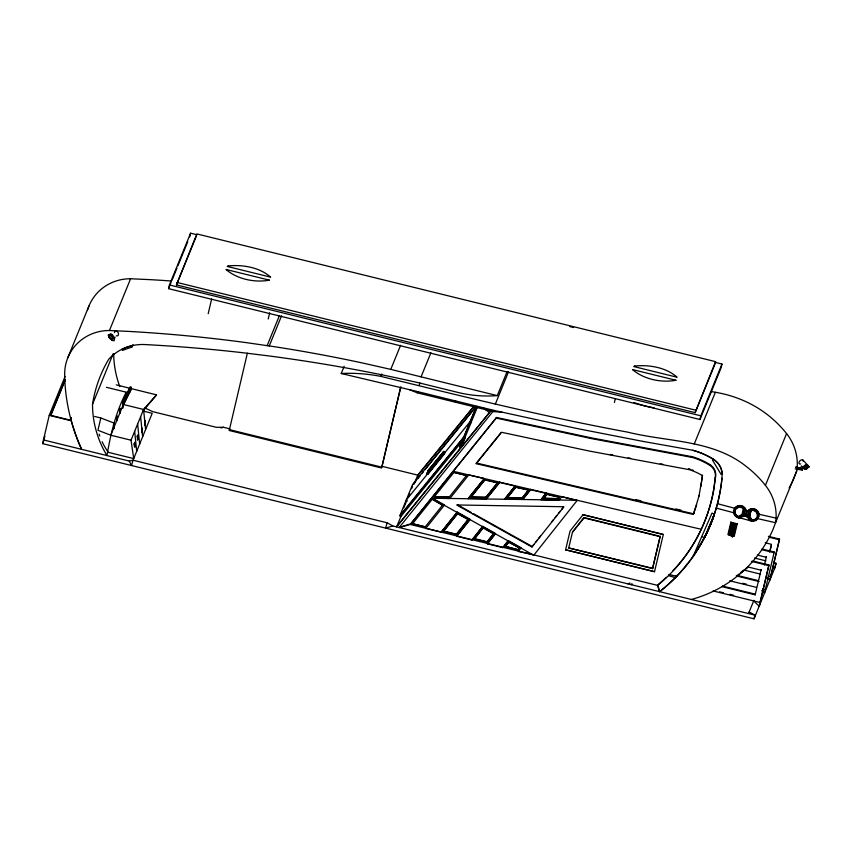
<?xml version="1.0" encoding="UTF-8"?>
<svg xmlns="http://www.w3.org/2000/svg" width="852" height="852" viewBox="0 0 852 852"><rect width="100%" height="100%" fill="white"/><g stroke="black" fill="none" stroke-linecap="round" stroke-linejoin="round"><path stroke-width="1.28" d="M735.084 510.689L735.116 513.362A5.005 4.824 22.2 0 0 737.544 516.28L738.322 516.578L742.007 514.384L743.285 509.059L744.009 509.24L743.285 509.059M757.428 516.376L757.332 513.862A5.005 4.824 22.2 0 0 751.102 510.508L750.122 510.923L751.166 510.348A5.005 4.824 22.2 0 1 757.396 513.703L757.492 516.216L756.225 518.559A5.005 4.824 22.2 0 1 752.763 520.029L751.943 519.933L749.696 516.099L750.91 510.944L750.186 510.763M758.759 516.557L758.77 513.064A6.326 6.092 22.2 0 0 748.141 510.444L747.193 511.732M754.67 617.189L754.872 615.112L749.174 611.938M344.187 366.285L341.237 373.506A159.09 153.317 22.2 0 1 380.865 376.403C462.796 396.414 544.673 416.841 627.658 432.124C667.095 441.975 711.931 439.6 745.468 465.831A109.322 105.36 22.2 0 1 765.426 485.363A50.279 48.457 22.2 0 1 776.087 518.122L775.576 522.691L772.817 529.88A130.143 125.414 22.2 0 1 691.355 599.478M789.122 487.962A130.143 125.414 22.2 0 0 793.968 478.11L796.737 470.922L797.248 466.353A50.279 48.457 22.2 0 0 786.577 433.583A109.322 105.36 22.2 0 0 766.619 414.061C750.612 401.888 731.378 394.412 711.516 391.664M700.94 486.354L702.357 475.565L701.814 475.235A56.594 54.539 22.2 0 0 688.959 469.59L589.296 451.049L501.562 432.283L476.193 463.68L693.315 514.459L693.847 513.16M702.399 476.556L699.002 495.992M642.834 441.379L576.453 428.407L493.83 410.366L399.173 527.526L410.281 524.47L496.237 418.108L591.607 438.631L692.527 457.481A69.683 67.159 22.2 0 1 708.353 464.436L710.792 466.012A12.077 11.64 22.2 0 1 715.435 476.385L713.806 488.686A169.25 163.105 22.2 0 1 663.388 580.414L657.51 585.356L425.734 528.283M439.898 531.765L410.281 524.47L496.503 417.459L591.874 437.981L692.793 456.832A69.683 67.159 22.2 0 1 708.619 463.786L711.058 465.362A12.077 11.64 22.2 0 1 715.701 475.735L714.072 488.036A169.25 163.105 22.2 0 1 673.027 570.638M666.285 577.358A169.25 163.105 22.2 0 1 663.655 579.775L657.51 585.356L659.597 591.661A174.436 168.11 22.2 0 0 692.985 556.676L705.403 535.961L710.408 524.981A174.436 168.11 22.2 0 0 721.953 478.217L722.145 472.828L721.346 469.292A18.627 17.956 22.2 0 0 713.518 459.366A76.233 73.464 22.2 0 0 692.761 450.25L642.834 441.379M106.468 387.319L126.224 392.186C115.861 412.134 110.622 433.764 106.979 455.575A101.665 97.98 22.2 0 1 92.517 404.285A135.212 130.303 22.2 0 1 108.736 359.203A46.455 44.773 22.2 0 1 145.01 344.559A1564.144 1507.38 22.2 0 1 245.493 353.037L270.542 356.147A1564.144 1507.38 22.2 0 1 419.631 382.995L457.737 392.378A121.122 116.724 22.2 0 0 497.291 395.616L507.132 371.536M122.709 408.236L126.224 392.186M744.254 510.636L749.334 511.892L748.29 516.333L751.23 520.987L738.663 517.537L744.392 515.63L744.392 510.316L743.551 515.162L738.535 517.856A6.326 6.092 22.2 0 1 733.913 513.586L733.785 510.412L735.436 507.313A6.326 6.092 22.2 0 1 746.064 509.933L746.341 511.519M773.488 562.725L776.023 563.342L775.16 567.038L754.009 618.808L42.6 443.626L49.235 415.339L65.061 376.467M114.967 336.955L114.072 340.768L112.006 340.406L112.602 337.861M114.04 339.256L114.487 337.381M94.593 416.447L100.813 417.981L97.937 430.281L110.781 435.223L131.027 440.207L133.711 458.6L108.311 452.337A70.322 67.777 22.2 0 1 102.123 441.73M122.464 408.204L123.338 404.487L131.144 388.597L156.544 394.859L143.296 410.696L143.583 409.471L156.544 394.859M125.883 396.201L130.239 387.074L131.432 387.372L130.143 391.952M715.542 362.462L721.985 364.049L721.122 367.745L699.971 419.514L168.558 288.658L169.431 284.962L190.582 233.192L197.025 234.779M134.946 446.704L134.637 442.433L135.149 446.224C134.062 450.08 134.265 439.43 134.584 444.829L134.083 444.776M176.439 284.909L196.844 233.917L715.552 361.642L714.977 364.102L695.147 412.645L176.439 284.909L196.269 236.377M189.719 236.888L190.582 233.192M208.197 313.696L211.658 298.935M247.368 353.186L229.433 429.642L381.877 467.184L400.546 387.596M268.231 318.978L269.669 312.822M144.648 407.874L152.881 411.686L216.397 427.321L223.416 427.267L229.763 428.833L229.103 430.452L381.547 467.993L400.877 386.787M502.084 412.251L493.542 411.601L417.32 392.836L417.608 391.6L341.237 373.506M455.437 402.219L455.724 400.983M444.435 452.849L444.233 453.722L444.744 453.083L443.402 452.039L443.668 451.4L444.701 452.199L444.435 452.849L441.198 456.821M493.542 411.601L493.83 410.366L417.608 391.6M565.6 549.796L570.063 531.03L583.034 514.714L663.314 534.481L654.528 571.692L565.6 549.796L654.528 571.692M652.557 568.614L660.193 536.313L652.557 568.614L568.721 547.964L572.469 532.191L584.089 517.579L658.905 536.004M614.409 402.463L615.272 398.779M631.641 584.77L631.928 583.545M695.147 412.645L715.552 361.642M699.971 419.514L700.834 415.819L721.985 364.049M734.413 535.78L727.917 534.577L730.952 521.925M728.726 534.055L731.325 522.99L733.86 523.618M728.961 534.843L732.038 522.542L728.961 534.843L732.571 536.749L735.851 523.479L732.571 536.749M729.504 534.449L732.613 535.908L729.504 534.449L732.102 523.384L733.668 524.268M730.004 534.449L732.592 523.384M732.113 535.908L734.712 524.843L732.102 523.384M732.369 536.749L735.255 524.459L731.836 522.542M734.275 536.142L737.299 523.49M738.535 517.856L743.21 515.077L744.392 510.316M748.674 511.072L750.133 511.402L748.993 516.227L751.613 520.391L752.859 520.508A5.666 5.463 22.2 0 0 756.768 518.879L758.131 516.365L758.024 513.532A5.666 5.463 22.2 0 0 749.632 510.295L748.684 511.04L749.622 510.327A5.666 5.463 22.2 0 1 758.014 513.564M750.91 510.944L749.696 516.099M722.177 586.708L755.149 594.834L761.198 569.519L760.932 570.169L748.28 567.049L747.076 568.071A134.712 129.823 22.2 0 1 741.155 572.619M764.351 565.014L766.438 556.601L766.172 557.251L757.417 555.099M754.009 618.808L754.872 615.112L392.815 525.961L387.127 522.777L133.05 460.218L129.216 461.049L43.463 439.941L44.943 436.32M769.644 552.075L771.465 544.311L765.202 542.767M769.899 551.425L771.422 544.96M752.891 561.01L768.941 564.961L759.164 606.187L753.679 600.937M759.43 605.538L768.941 564.961M761.965 548.997L774.234 552.021L764.446 593.248L761.709 590.617M768.408 536.345L779.516 539.082L769.739 580.297L766.992 577.677M770.006 579.658L779.516 539.082M795.64 467.428L800.763 468.685L801.423 465.863M795.15 468.919L802.201 470.091L803.095 466.278M803.01 467.013L802.201 470.091M745.617 516.024L751.368 520.668L748.429 516.003L745.617 516.024L743.349 514.757L738.663 517.537L745.617 516.024L746.927 510.944L746.927 516.248L751.368 520.668A6.326 6.092 22.2 0 1 748.482 519.113M699.268 495.342L693.315 514.459M387.127 522.777L385.594 528.091L392.815 525.961M696.691 504.831L693.581 513.809L476.46 463.03L476.193 463.68M734.488 508.601L734.041 513.255A6.326 6.092 22.2 0 0 735.777 515.982M735.02 510.849L735.532 509.517M758.898 516.237L757.247 519.326A6.326 6.092 22.2 0 1 751.23 520.987M71.121 417.672L70.13 420.132L50.641 415.329L65.135 379.704M70.333 420.132L71.323 417.672M67.83 357.723L88.981 305.953M50.843 415.329L64.848 380.94M42.6 443.626L44.08 440.015M49.235 415.339L71.27 420.771A218.911 210.966 22.2 0 0 81.579 449.323A196.407 189.282 22.2 0 1 64.773 379.811L64.677 374.71A45.955 44.293 22.2 0 1 109.439 330.523L130.59 278.753L149.696 279.626A1463.832 1410.71 22.2 0 1 171.529 281.011M92.517 404.285L113.178 353.718M131.985 346.988L131.506 345.795A52.238 50.343 22.2 0 0 122.006 349.235L122.486 350.417L131.985 346.988L132.976 344.581M168.558 288.658L171.018 282.63M172.008 280.223L176.928 268.188M177.908 265.781L187.749 241.702M116.745 417.086L117.054 415.946L117.043 420.718L116.66 416.916M119.898 409.439L120.196 408.3L120.185 413.06L119.802 409.269M113.667 426.16L113.465 424.679M113.859 425.67L113.657 424.19M116.958 418.162L116.756 416.681M117.161 417.672L116.958 416.191M120.1 410.515L119.908 409.024M120.302 410.025L120.1 408.545M123.157 402.921L123.029 401.239M123.433 402.24L123.231 400.76M110.781 435.223L123.338 404.487L130.942 389.449L124.243 403.411M117.182 420.142L117.107 418.428L117.246 420.228M120.324 412.485L120.249 410.77L120.388 412.581M131.027 440.207L143.583 409.471L123.338 404.487M134.233 443.402L134.765 442.422M137.928 439.43L137.736 435.148L137.215 436.203M137.63 435.798L137.555 437.555M134.818 444.904L134.893 446.608M141.602 429.014L141.911 427.864L141.901 432.635L141.613 428.599M144.648 421.57L144.946 420.43L144.936 425.201L144.552 421.399M137.673 435.702L137.598 439.92L137.736 435.148M145.053 422.155L144.851 420.675M144.925 423.103L145.074 424.615M267.134 345.656L279.435 315.56M269.243 345.965L281.543 315.858M380.865 376.403L381.845 373.996M109.439 330.523L128.546 331.396A1463.832 1410.71 22.2 0 1 246.462 342.653L275.803 346.913A1463.832 1410.71 22.2 0 1 363.293 363.165L390.759 369.385L400.6 345.305M421.069 376.85L430.91 352.771M419.056 385.455L420.036 383.049M396.894 526.259L491.274 410.323L396.627 526.898L400.855 516.546L399.833 515.748L412.602 484.49L475.693 406.979L425.159 469.537M403.731 507.93L406.681 500.72M408.161 497.11L409.631 493.51M411.591 488.697L412.581 486.3M414.125 484.074L417.778 475.128L473.744 406.393M412.56 523.735L425.212 526.845L412.56 523.735L432.252 499.197L441.528 504.373M427.661 474.415L443.903 454.137L443.636 454.787L427.661 474.415L426.628 473.616L442.88 453.339L444.212 454.382M444.744 453.083L444.169 453.498M431.644 498.207L577.273 500.294L533.767 555.238L431.644 498.207L449.867 498.505L468.76 474.915L484.266 478.536L468.217 498.484L486.481 498.782L499.762 482.168L486.481 498.782M432.252 499.197L442.55 505.342M434.445 496.652L449.355 496.908L434.445 496.652L453.924 472.391L466.598 475.352L449.355 496.908M437.694 461.443L470.144 421.591L471.167 422.39L460.815 447.726L459.792 446.927L476.034 407.16M459.792 446.927L476.726 406.287M471.657 421.197L477.557 406.766M453.924 472.391L466.47 475.672M495.278 404.221L508.559 371.717M443.455 531.339L457.737 513.437L468.27 519.315L456.267 534.492L443.455 531.339L457.737 513.437M533.895 554.908L518.314 551.436L521.105 547.772L508.314 540.626L502.861 547.623L487.408 543.821L495.534 533.49L482.764 526.366L471.955 540.019L456.661 536.249L470.102 519.283L457.258 512.116L441.059 532.404M496.237 418.108L496.503 417.459M470.879 497.259L484.799 479.964L497.483 482.924L485.832 497.504L470.879 497.259L484.926 479.633L497.611 482.605M473.094 514.129L473.307 513.607L510.359 534.3M485.832 497.504L496.833 483.574M471.955 540.019L482.764 526.366M474.362 538.954L483.254 527.686L474.362 538.954L487.014 542.064L493.713 533.522L486.748 529.625M487.014 542.064L493.713 533.522M504.48 499.41L515.268 485.789L504.618 499.091L522.798 499.389L530.764 489.41L522.798 499.389M515.801 487.216L528.613 489.857L522.148 498.111L507.27 497.866L515.801 487.216L528.485 490.177M522.148 498.111L528.613 489.857M502.861 547.623L508.314 540.626M509.858 542.532L519.283 547.804L517.92 549.678L505.257 546.558L508.804 541.947M511.317 535.471L511.519 534.949L532.18 546.483L533.821 544.417M517.92 549.678L505.385 546.238M519.283 547.804L508.676 542.277L505.257 546.558M540.967 499.687L546.27 493.042L540.967 499.687L558.987 500.316L561.766 496.663L577.134 500.614M543.608 498.463L546.803 494.458L559.487 497.43L558.475 498.708L543.608 498.463L546.931 494.139M531.967 547.005L563.939 506.738L456.683 504.959L531.967 547.005L532.18 546.483M558.475 498.708L543.746 498.143M572.469 532.191L584.089 517.579M568.721 547.964L652.696 568.284M583.034 514.714L663.314 534.481M694.199 444.105L715.35 392.335M691.153 457.077L691.409 456.438M688.459 469.441L688.725 468.792M702.314 475.895L702.57 475.246M709.716 465.256L709.982 464.617M715.222 477.876L715.488 477.226M734.807 508.314L717.448 503.681M733.764 512.755L716.191 508.069M738.322 516.578L737.619 516.12A5.005 4.824 22.2 0 1 735.18 513.202L734.957 511.945M737.299 516.706L738.471 517.121L737.31 516.674A5.666 5.463 22.2 0 1 734.541 513.405L734.445 510.529L735.798 508.058M733.806 535.301L736.405 524.236L731.293 523.053M744.701 509.081L745.212 510.22L744.691 509.113A5.666 5.463 22.2 0 0 735.787 508.09M765.426 485.363L786.577 433.583M751.943 519.933L752.827 519.869A5.005 4.824 22.2 0 0 756.288 518.399L757.045 517.388M758.781 514.214L776.087 518.122M757.737 518.655L775.576 522.691L796.737 470.922M800.763 468.685L800.976 468.153L795.853 466.896M755.149 594.834L755.404 594.185L722.443 586.069M748.514 613.557L753.935 600.287M774.234 552.021L773.967 552.671L761.699 549.646M760.293 601.853L760.027 602.502L713.017 590.926M765.575 588.913L765.32 589.552L762.774 588.934M770.868 575.963L770.602 576.612L768.067 575.984M705.403 535.961L714.423 514.118L712.006 513.096L692.985 556.676A178.345 171.88 22.2 0 0 705.243 536.164L707 532.585A178.345 171.88 22.2 0 0 714.423 514.118L704.466 537.676L702.048 536.653M123.625 403.252L131.432 387.372M123.838 399.481L130.239 387.074M704.466 537.676L706.393 533.863A163.872 157.929 22.2 0 0 714.423 514.118M744.392 515.63L746.927 510.944M746.927 516.248L749.472 511.562L747.949 516.248L751.368 520.668M426.628 473.616L442.88 453.339M735.468 509.677L736.288 508.506A5.005 4.824 22.2 0 1 743.317 508.42L743.945 509.4M758.323 517.718L757.375 519.006A6.326 6.092 22.2 0 1 754.616 520.625M535.461 542.351L537.101 540.285M538.741 538.219L540.37 536.164M551.851 521.701L553.491 519.645M555.131 517.579L556.771 515.513M558.411 513.447L560.052 511.381M561.692 509.315L563.332 507.249M456.267 534.492L468.142 519.635L457.609 513.756M456.661 536.249L469.963 519.603M487.408 543.821L495.406 533.821M515.929 486.886L507.398 497.536L522.276 497.781M441.187 532.085L457.258 512.116M468.089 498.803L484.128 478.867M413.561 483.893L416.042 480.816M417.704 478.76L420.185 475.693M421.846 473.637L423.497 471.582M476.46 463.03L501.008 432.646M425.212 526.845L442.678 505.023M425.606 528.602L444.51 504.991L431.772 497.877M443.668 451.4L427.672 471.06L443.402 452.039M429.504 470.879L431.101 468.909M440.697 457.119L443.903 453.179M417.597 475.586L474.053 406.234M429.866 470.741L432.294 467.759M433.913 465.767L439.579 458.813M436.075 463.435L406.212 500.113L407.245 500.923M469.505 424.434L471.167 422.39M399.833 515.748L463.754 437.214L400.791 515.151L401.526 515.726M400.855 516.546L465.458 437.193L461.486 446.906L460.453 446.107M675.561 577.379L676.616 576.335M738.45 517.153L742.656 514.64L743.775 509.837L745.223 510.188M713.518 459.366L712.4 459.984L721.08 474.372L722.198 473.744A18.659 17.988 22.2 0 0 713.518 459.366A73.847 71.163 22.2 0 0 692.761 450.25M627.828 583.833L630.033 583.077M399.173 527.526L410.547 523.831M221.009 427.981L223.416 427.267M733.093 526.728L733.284 526.728A1.31 0.852 89.6 0 0 734.147 524.949A1.31 0.852 89.6 0 0 732.677 524.747A1.31 0.852 89.6 0 0 733.306 526.802L733.018 527.037M773.691 563.364L776.023 563.342L774.5 568.657L772.668 566.899M471.007 496.94L485.959 497.185M804.554 466.811A2.577 1.587 -43 0 1 808.25 465.842A2.577 1.587 -43 0 1 805.768 469.377A2.577 1.587 -43 0 1 804.554 466.811L806.642 467.098A2.577 1.587 -43 0 1 809.4 467.077L808.324 466.779M798.888 468.973L801.242 469.356M660.247 463.818L662.824 464.265M628.084 457.897L630.661 458.376M610.096 454.457L612.673 454.947M635.688 499.56L640.864 500.774M675.753 508.932L680.929 510.146M453.264 471.294L701.281 529.294M499.634 482.488L515.13 486.109M530.636 489.74L546.132 493.361M549.476 494.735L558.358 496.812M569.786 326.572L573.662 327.53M177.014 282.449L695.722 410.185M169.431 284.962L700.834 415.819M390.759 369.385L497.291 395.616M750.122 510.923L750.846 511.104M730.803 522.276L737.15 523.842M769.377 537.293L779.25 539.721M382.207 466.374L417.778 475.128M754.425 558.028L765.863 560.84M583.961 517.899L660.055 536.643M143.328 411.111L152.22 413.295L133.05 460.218L131.528 465.522L129.216 461.049M751.389 561.351L768.674 565.611M743.924 570.041L760.442 574.11M737.8 575.569L758.131 580.574M736.256 575.899L759.132 581.533M742.71 583.279L746.522 584.216M729.749 580.798L756.427 587.369M668.905 574.44L675.135 575.973A1.31 1.257 22.2 0 1 676.957 575.803L675.263 577.656L668.66 575.675M719.642 591.842L723.454 592.779M729.802 594.345L733.615 595.282M443.594 531.02L456.406 534.172M474.489 538.624L487.142 541.744M116.287 384.859L129.951 388.299M108.79 335.251L108.076 335.166A2.577 1.853 61.3 0 1 110.952 336.37L112.72 336.891M100.813 417.981L113.667 422.922M409.354 389.641L417.32 392.836M731.943 526.153L734.552 527.612M731.293 528.911L733.902 530.37M730.643 531.68L733.263 533.139M457.79 504.938L471.167 512.414M483.127 528.006L493.585 533.842M483.819 408.268L489.005 412.325M442.614 453.988L443.636 454.787M427.502 472.221L428.524 473.03M802.925 460.069L807.994 465.512M110.579 338.532L112.006 340.406M657.776 584.706L659.597 591.661A175.8 169.42 22.2 0 0 721.953 478.217M758.919 514.97L758.642 513.383A6.326 6.092 22.2 0 0 748.013 510.774M746.075 511.083L745.937 510.263A6.326 6.092 22.2 0 0 735.308 507.643M143.583 409.471L145.607 429.483M140.612 416.745L142.635 436.757M137.641 424.03L139.664 444.041M137.715 437.811L137.864 439.334M137.215 436.128L137.598 439.92M134.659 431.314L136.693 451.315M123.54 404.508L123.38 402.996L123.519 404.796M113.966 427.938L113.817 426.426L113.944 428.226M739.121 574.056A134.712 129.823 22.2 0 1 737.065 575.462M743.423 570.489A134.712 129.823 22.2 0 1 740.409 572.693M87.468 310.33A45.955 44.293 22.2 0 1 130.59 278.753M119.77 386.52A101.665 97.98 22.2 0 1 113.678 353.623M99.769 436.086A70.322 67.777 22.2 0 1 99.098 434.169M740.303 517.728A6.326 6.092 22.2 0 1 737.118 516.94M756.778 518.847A5.666 5.463 22.2 0 1 752.859 520.508M736.213 508.665A5.005 4.824 22.2 0 1 743.253 508.58M733.902 527.473A1.31 1.257 22.2 0 0 734.36 527.005A1.31 1.257 22.2 0 1 734.041 527.59M730.483 531.936A1.438 1.385 22.2 0 1 730.643 531.233M733.125 531.201A1.438 1.385 22.2 0 1 733.178 532.596A1.438 1.385 22.2 0 0 733.146 531.861M732.219 527.505A1.31 0.852 89.6 0 1 733.7 527.707A1.31 0.852 89.6 0 1 732.858 529.571A1.31 0.852 89.6 0 1 732.219 527.505A1.31 1.257 22.2 0 1 732.39 525.609M730.569 532.947A1.438 1.385 22.2 0 1 731.357 530.892M687.042 564.12A175.8 169.42 22.2 0 1 685.487 566.037M689.225 468.941A56.594 54.539 22.2 0 1 690.567 469.367M691.899 469.825A56.594 54.539 22.2 0 1 693.219 470.304M654.08 407.831A32.738 8.637 13.2 0 1 633.845 402.474M114.796 331.62A2.577 1.853 61.3 0 1 118.321 333.1A2.577 1.853 61.3 0 1 116.309 335.773M114.445 332.642A2.577 1.853 61.3 0 1 114.551 332.088M110.856 334.687A2.236 1.608 61.3 0 1 112.251 338.159A2.236 1.608 61.3 0 1 109.269 337.36A2.236 1.608 61.3 0 1 110.398 334.559M113.263 336.966A2.236 1.608 61.3 0 1 111.814 338.319M110.355 334.314A2.236 1.608 61.3 0 1 111.175 334.133M111.644 334.261A2.236 1.608 61.3 0 1 112.091 334.517M112.507 334.889A2.236 1.608 61.3 0 1 113.241 336.433M111.569 334.804A2.236 1.608 61.3 0 1 112.432 338.137A2.236 1.608 61.3 0 1 109.62 337.381A2.236 1.608 61.3 0 1 110.217 334.442M800.699 463.935A2.577 1.587 -43 0 1 798.984 462.466A2.577 1.587 -43 0 1 801.54 459.878A2.577 1.587 -43 0 1 803.255 461.347M807.281 465.298A2.236 1.374 -43 0 1 807.345 466.119M805.129 468.355A2.236 1.374 -43 0 1 803.617 467.524M803.809 466.608A2.236 1.374 -43 0 1 805.864 464.841M806.322 464.777A2.236 1.374 -43 0 1 806.737 464.83M113.763 423.945L113.753 428.716L113.763 423.945M123.327 400.515L123.316 405.286L123.327 400.515M228.261 265.93L227.239 266.452L270.606 277.134C259.679 267.304 242.65 264.493 228.261 265.93M269.37 280.148C254.897 282.896 237.175 279.211 226.004 269.466L269.37 280.148M634.783 366.03L633.75 366.552L677.116 377.234C666.189 367.404 649.171 364.592 634.783 366.03M675.892 380.248C661.418 383.006 643.697 379.31 632.525 369.566L675.892 380.248M730.931 533.043A1.31 0.852 89.6 0 0 731.559 535.099A1.31 0.852 89.6 0 0 732.4 533.245A1.31 0.852 89.6 0 0 730.931 533.043M731.57 530.274A1.31 0.852 89.6 0 0 732.209 532.33A1.31 0.852 89.6 0 0 733.05 530.476A1.31 0.852 89.6 0 0 731.57 530.274M732.869 524.747A1.31 0.852 89.6 0 0 733.508 526.802A1.31 0.852 89.6 0 0 734.349 524.949A1.31 0.852 89.6 0 0 732.869 524.747M732.028 527.516A1.31 0.852 89.6 0 0 732.656 529.571A1.31 0.852 89.6 0 0 733.497 527.707A1.31 0.852 89.6 0 0 732.028 527.516M731.378 530.274A1.31 0.852 89.6 0 0 732.006 532.33A1.31 0.852 89.6 0 0 732.848 530.476A1.31 0.852 89.6 0 0 731.378 530.274M730.728 533.043A1.31 0.852 89.6 0 0 731.357 535.099A1.31 0.852 89.6 0 0 732.198 533.245A1.31 0.852 89.6 0 0 730.728 533.043M108.673 335.805A2.577 1.853 61.3 0 0 111.58 339.053A2.577 1.853 61.3 0 0 111.868 335.113A2.577 1.853 61.3 0 0 108.673 335.805M805.822 469.101A2.236 1.374 -43 0 0 807.973 466.044A2.236 1.374 -43 0 0 804.767 466.885A2.236 1.374 -43 0 0 805.822 469.101M805.598 468.856A2.236 1.374 -43 0 0 807.739 465.788A2.236 1.374 -43 0 0 804.544 466.63A2.236 1.374 -43 0 0 805.598 468.856"/></g></svg>
